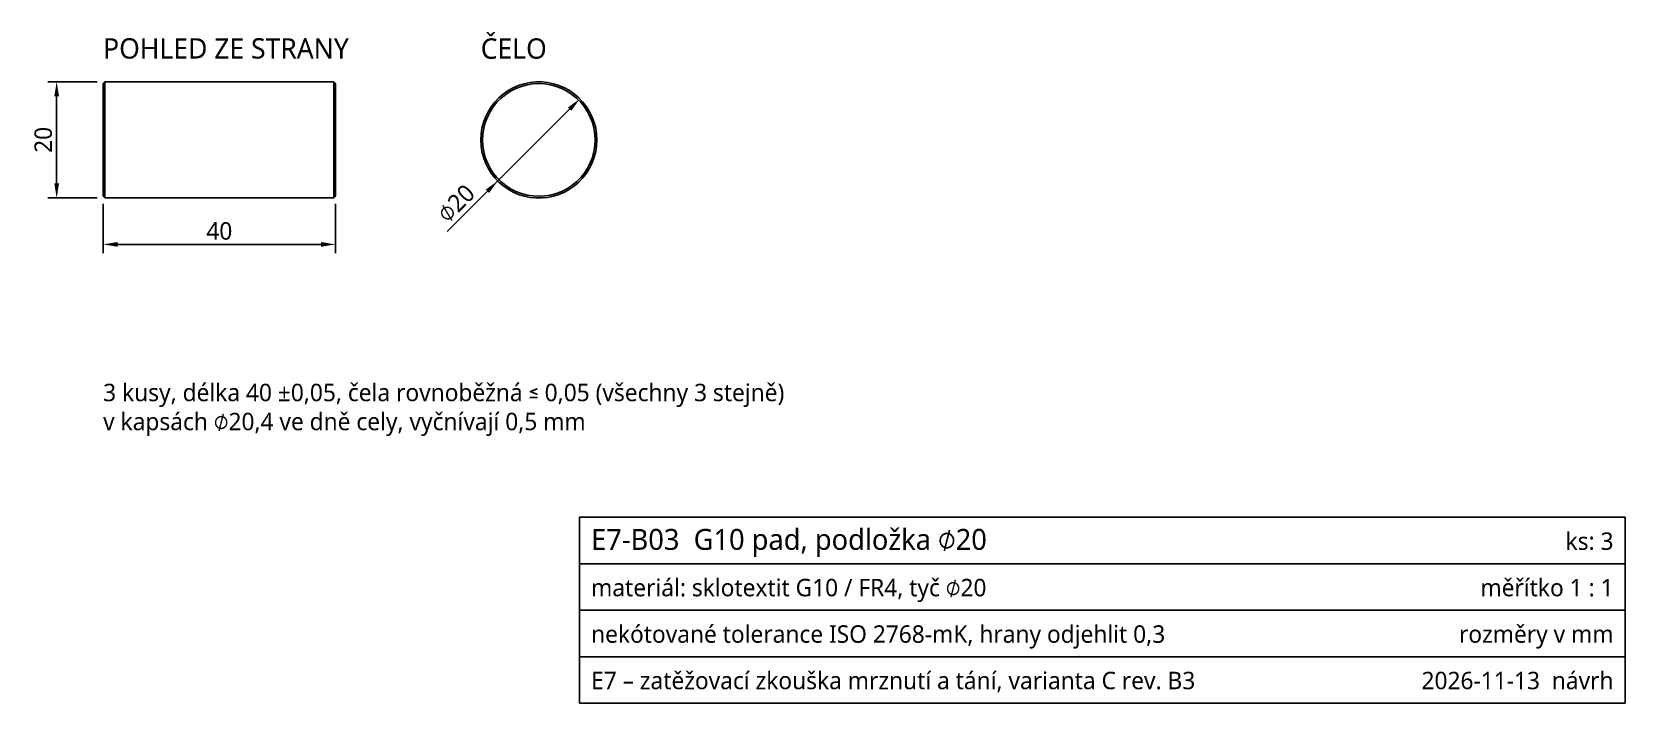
# Model space of a CAD drawing. Header units: millimetres. Extents: x 13 to 287, y 8 to 124.
import ezdxf
from ezdxf.enums import TextEntityAlignment as Align

# ---------------------------------------------------------------- set-up
doc = ezdxf.new("R2010")
doc.units = ezdxf.units.MM
doc.linetypes.add('DASHED', pattern=[1.524, 1.27, -0.254])
for name, color, linetype, true_color in [('DIM', 7, 'CONTINUOUS', 0x000000), ('FRAME', 7, 'CONTINUOUS', 0x000000), ('OUTLINE', 7, 'CONTINUOUS', 0x000000), ('TEXT', 7, 'CONTINUOUS', 0x000000)]:
    doc.layers.add(name, color=color, linetype=linetype, true_color=true_color)
doc.layers.add('HIDDEN', color=8, linetype='DASHED')
doc.styles.add('OpenSans', font='OpenSans-Regular.ttf')
doc.dimstyles.new('E7', dxfattribs={"dimtxt": 3, "dimasz": 2.5, "dimexe": 1.5, "dimexo": 1, "dimgap": 0.8, "dimtad": 1, "dimtxsty": 'OpenSans', "dimcen": 2.5, "dimclrd": 256, "dimclre": 256, "dimclrt": 256, "dimazin": 3, "dimtfac": 1, "dimtmove": 0, "dimatfit": 3})

msp = doc.modelspace()

# ---------------------------------------------------------------- linework, layer by layer
at = {"layer": 'FRAME'}
msp.add_lwpolyline([(107, 8), (287, 8), (287, 40), (107, 40)], close=True, dxfattribs=at)
for points in [[(107, 32), (287, 32)], [(107, 24), (287, 24)], [(107, 16), (287, 16)]]:
    msp.add_lwpolyline(points, dxfattribs=at)
at = {"layer": 'HIDDEN'}
for points in [[(25, 105), (25, 106.078), (25, 107.156), (25, 108.233), (25, 109.311), (25, 110.389), (25, 111.467), (25, 112.544), (25, 113.622), (25, 114.7)], [(25.3, 105), (25.3, 106), (25.3, 107), (25.3, 108), (25.3, 109), (25.3, 110), (25.3, 111), (25.3, 112), (25.3, 113), (25.3, 114), (25.3, 115)], [(64.7, 105), (64.7, 106), (64.7, 107), (64.7, 108), (64.7, 109), (64.7, 110), (64.7, 111), (64.7, 112), (64.7, 113), (64.7, 114), (64.7, 115)], [(65, 105), (65, 106.078), (65, 107.156), (65, 108.233), (65, 109.311), (65, 110.389), (65, 111.467), (65, 112.544), (65, 113.622), (65, 114.7)], [(110, 104.987), (109.949, 105.999), (109.795, 107), (109.541, 107.981), (109.19, 108.931), (108.743, 109.84), (108.208, 110.7), (107.588, 111.501), (106.89, 112.235), (106.121, 112.895), (105.29, 113.474), (104.404, 113.965), (103.473, 114.365), (102.507, 114.668), (101.514, 114.872), (100.506, 114.974), (99.494, 114.974), (98.486, 114.872), (97.493, 114.668), (96.527, 114.365), (95.596, 113.965), (94.71, 113.474), (93.879, 112.895), (93.11, 112.235), (92.412, 111.501), (91.792, 110.7), (91.257, 109.84), (90.81, 108.931), (90.459, 107.981), (90.205, 107), (90.051, 105.999), (90, 104.987), (90.051, 103.975), (90.205, 102.974), (90.459, 101.994), (90.81, 101.044), (91.257, 100.134), (91.792, 99.274), (92.412, 98.473), (93.11, 97.739), (93.879, 97.079), (94.71, 96.501), (95.596, 96.009), (96.527, 95.61), (97.493, 95.306), (98.486, 95.102), (99.494, 95), (100.506, 95), (101.514, 95.102), (102.507, 95.306), (103.473, 95.61), (104.404, 96.009), (105.29, 96.501), (106.121, 97.079), (106.89, 97.739), (107.588, 98.473), (108.208, 99.274), (108.743, 100.134), (109.19, 101.044), (109.541, 101.994), (109.795, 102.974), (109.949, 103.975), (110, 104.987)], [(109.7, 104.987), (109.647, 106.001), (109.488, 107.004), (109.225, 107.985), (108.861, 108.933), (108.4, 109.837), (107.847, 110.689), (107.209, 111.478), (106.491, 112.196), (105.702, 112.835), (104.85, 113.388), (103.945, 113.849), (102.997, 114.212), (102.017, 114.475), (101.014, 114.634), (100, 114.687), (98.986, 114.634), (97.983, 114.475), (97.003, 114.212), (96.055, 113.849), (95.15, 113.388), (94.298, 112.835), (93.509, 112.196), (92.791, 111.478), (92.153, 110.689), (91.6, 109.837), (91.139, 108.933), (90.775, 107.985), (90.512, 107.004), (90.353, 106.001), (90.3, 104.987), (90.353, 103.973), (90.512, 102.97), (90.775, 101.99), (91.139, 101.042), (91.6, 100.137), (92.153, 99.286), (92.791, 98.497), (93.509, 97.779), (94.298, 97.14), (95.15, 96.587), (96.055, 96.126), (97.003, 95.762), (97.983, 95.499), (98.986, 95.34), (100, 95.287), (101.014, 95.34), (102.017, 95.499), (102.997, 95.762), (103.945, 96.126), (104.85, 96.587), (105.702, 97.14), (106.491, 97.779), (107.209, 98.497), (107.847, 99.286), (108.4, 100.137), (108.861, 101.042), (109.225, 101.99), (109.488, 102.97), (109.647, 103.973), (109.7, 104.987)], [(25, 95.3), (25, 96.378), (25, 97.456), (25, 98.533), (25, 99.611), (25, 100.689), (25, 101.767), (25, 102.844), (25, 103.922), (25, 105)], [(25.3, 95), (25.3, 96), (25.3, 97), (25.3, 98), (25.3, 99), (25.3, 100), (25.3, 101), (25.3, 102), (25.3, 103), (25.3, 104), (25.3, 105)], [(64.7, 95), (64.7, 96), (64.7, 97), (64.7, 98), (64.7, 99), (64.7, 100), (64.7, 101), (64.7, 102), (64.7, 103), (64.7, 104), (64.7, 105)], [(65, 95.3), (65, 96.378), (65, 97.456), (65, 98.533), (65, 99.611), (65, 100.689), (65, 101.767), (65, 102.844), (65, 103.922), (65, 105)]]:
    msp.add_lwpolyline(points, dxfattribs=at)
at = {"layer": 'OUTLINE'}
for points in [[(25, 114.7), (25.3, 115)], [(25, 114.7), (25, 113.679), (25, 112.658), (25, 111.637), (25, 110.616), (25, 109.595), (25, 108.574), (25, 107.553), (25, 106.532), (25, 105.511), (25, 104.489), (25, 103.468), (25, 102.447), (25, 101.426), (25, 100.405), (25, 99.384), (25, 98.363), (25, 97.342), (25, 96.321), (25, 95.3)], [(25.3, 115), (25.3, 114), (25.3, 113), (25.3, 112), (25.3, 111), (25.3, 110), (25.3, 109), (25.3, 108), (25.3, 107), (25.3, 106), (25.3, 105), (25.3, 104), (25.3, 103), (25.3, 102), (25.3, 101), (25.3, 100), (25.3, 99), (25.3, 98), (25.3, 97), (25.3, 96), (25.3, 95)], [(64.7, 115), (25.3, 115)], [(64.7, 115), (64.7, 114), (64.7, 113), (64.7, 112), (64.7, 111), (64.7, 110), (64.7, 109), (64.7, 108), (64.7, 107), (64.7, 106), (64.7, 105), (64.7, 104), (64.7, 103), (64.7, 102), (64.7, 101), (64.7, 100), (64.7, 99), (64.7, 98), (64.7, 97), (64.7, 96), (64.7, 95)], [(65, 114.7), (64.7, 115)], [(65, 114.7), (65, 113.679), (65, 112.658), (65, 111.637), (65, 110.616), (65, 109.595), (65, 108.574), (65, 107.553), (65, 106.532), (65, 105.511), (65, 104.489), (65, 103.468), (65, 102.447), (65, 101.426), (65, 100.405), (65, 99.384), (65, 98.363), (65, 97.342), (65, 96.321), (65, 95.3)], [(110, 104.987), (109.949, 105.999), (109.795, 107), (109.541, 107.981), (109.19, 108.931), (108.743, 109.84), (108.208, 110.7), (107.588, 111.501), (106.89, 112.235), (106.121, 112.895), (105.29, 113.474), (104.404, 113.965), (103.473, 114.365), (102.507, 114.668), (101.514, 114.872), (100.506, 114.974), (99.494, 114.974), (98.486, 114.872), (97.493, 114.668), (96.527, 114.365), (95.596, 113.965), (94.71, 113.474), (93.879, 112.895), (93.11, 112.235), (92.412, 111.501), (91.792, 110.7), (91.257, 109.84), (90.81, 108.931), (90.459, 107.981), (90.205, 107), (90.051, 105.999), (90, 104.987), (90.051, 103.975), (90.205, 102.974), (90.459, 101.994), (90.81, 101.044), (91.257, 100.134), (91.792, 99.274), (92.412, 98.473), (93.11, 97.739), (93.879, 97.079), (94.71, 96.501), (95.596, 96.009), (96.527, 95.61), (97.493, 95.306), (98.486, 95.102), (99.494, 95), (100.506, 95), (101.514, 95.102), (102.507, 95.306), (103.473, 95.61), (104.404, 96.009), (105.29, 96.501), (106.121, 97.079), (106.89, 97.739), (107.588, 98.473), (108.208, 99.274), (108.743, 100.134), (109.19, 101.044), (109.541, 101.994), (109.795, 102.974), (109.949, 103.975), (110, 104.987)], [(109.7, 104.987), (109.647, 106.001), (109.488, 107.004), (109.225, 107.985), (108.861, 108.933), (108.4, 109.837), (107.847, 110.689), (107.209, 111.478), (106.491, 112.196), (105.702, 112.835), (104.85, 113.388), (103.945, 113.849), (102.997, 114.212), (102.017, 114.475), (101.014, 114.634), (100, 114.687), (98.986, 114.634), (97.983, 114.475), (97.003, 114.212), (96.055, 113.849), (95.15, 113.388), (94.298, 112.835), (93.509, 112.196), (92.791, 111.478), (92.153, 110.689), (91.6, 109.837), (91.139, 108.933), (90.775, 107.985), (90.512, 107.004), (90.353, 106.001), (90.3, 104.987), (90.353, 103.973), (90.512, 102.97), (90.775, 101.99), (91.139, 101.042), (91.6, 100.137), (92.153, 99.286), (92.791, 98.497), (93.509, 97.779), (94.298, 97.14), (95.15, 96.587), (96.055, 96.126), (97.003, 95.762), (97.983, 95.499), (98.986, 95.34), (100, 95.287), (101.014, 95.34), (102.017, 95.499), (102.997, 95.762), (103.945, 96.126), (104.85, 96.587), (105.702, 97.14), (106.491, 97.779), (107.209, 98.497), (107.847, 99.286), (108.4, 100.137), (108.861, 101.042), (109.225, 101.99), (109.488, 102.97), (109.647, 103.973), (109.7, 104.987)], [(25, 95.3), (25.3, 95)], [(64.7, 95), (25.3, 95)], [(65, 95.3), (64.7, 95)]]:
    msp.add_lwpolyline(points, dxfattribs=at)

# ---------------------------------------------------------------- texts
at = {"layer": 'TEXT', "style": 'OpenSans'}
for s, height, p in [('ČELO', 3.5, (90, 118.974)), ('POHLED ZE STRANY', 3.5, (25, 119)), ('3 kusy, délka 40 ±0,05, čela rovnoběžná ≤ 0,05 (všechny 3 stejně)', 3, (25, 60)), ('v kapsách ⌀20,4 ve dně cely, vyčnívají 0,5 mm', 3, (25, 55)), ('E7-B03  G10 pad, podložka ⌀20', 3.6, (109, 34.4)), ('materiál: sklotextit G10 / FR4, tyč ⌀20', 3, (109, 26.4)), ('nekótované tolerance ISO 2768-mK, hrany odjehlit 0,3', 3, (109, 18.4)), ('E7 – zatěžovací zkouška mrznutí a tání, varianta C rev. B3', 3, (109, 10.4))]:
    msp.add_text(s, height=height, dxfattribs=at).set_placement(p)
for s, p in [('ks: 3', (285, 34.4)), ('měřítko 1 : 1', (285, 26.4)), ('rozměry v mm', (285, 18.4)), ('2026-11-13  návrh', (285, 10.4))]:
    msp.add_text(s, height=3, dxfattribs=at).set_placement(p, align=Align.RIGHT)

# ---------------------------------------------------------------- dimensions: what is measured, and where the dimension line sits
at = {"layer": 'DIM'}
msp.add_linear_dim(base=(17, 95), p1=(25, 95), p2=(25, 115), angle=90, dimstyle='E7', dxfattribs=at).render()
msp.add_diameter_dim_2p(p1=(107.071, 112.071), p2=(92.929, 97.929), text='⌀20', dimstyle='E7', dxfattribs=at).render()
msp.add_linear_dim(base=(25, 87), p1=(25, 95), p2=(65, 95), dimstyle='E7', dxfattribs=at).render()

doc.saveas('drawing.dxf')
